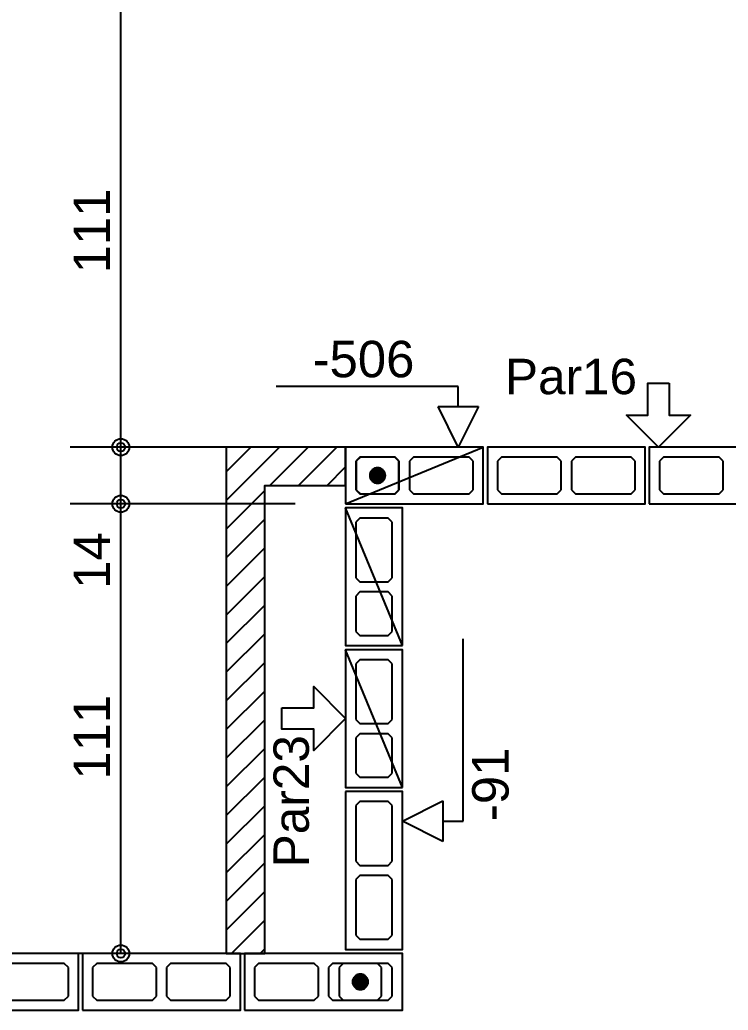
# Model space of a CAD drawing. Extents: x 0 to 119, y 0 to 84.
# Drawn here: x 22.528 to 26.028, y 39.84 to 44.73 of the extents above; entities that cross this region are included whole.
import ezdxf

# ---------------------------------------------------------------- set-up
doc = ezdxf.new("R2010")
doc.units = 0
doc.header["$MEASUREMENT"] = 0
doc.linetypes.add('ESTILO_TQS_0003', pattern=[1.5, 0.5, -0.4, 0.1, -0.5])
doc.linetypes.add('ESTILO_TQS_0005', pattern=[0.4, 0.3, -0.1])
for name, color, linetype in [('17', 90, 'CONTINUOUS'), ('18', 6, 'CONTINUOUS'), ('20', 1, 'CONTINUOUS'), ('27', 250, 'CONTINUOUS'), ('29', 9, 'CONTINUOUS'), ('3', 7, 'CONTINUOUS'), ('35', 255, 'CONTINUOUS')]:
    doc.layers.add(name, color=color, linetype=linetype)
doc.styles.add('TQS_ARIAL', font='arial.ttf')

msp = doc.modelspace()

# ---------------------------------------------------------------- linework, layer by layer
at = {"layer": '17', "color": 90, "linetype": 'Continuous'}
for p, q in [((24.1253, 40.07), (24.1053, 40.05)), ((24.1053, 40.05), (24.1053, 39.91)), ((24.2953, 40.07), (24.1253, 40.07)), ((24.3153, 40.05), (24.2953, 40.07)), ((24.3153, 39.91), (24.3153, 40.05)), ((24.1053, 39.91), (24.1253, 39.89)), ((24.2953, 39.89), (24.3153, 39.91)), ((24.1253, 39.89), (24.2953, 39.89))]:
    msp.add_line(p, q, dxfattribs=at)
for points in [[(24.2109, 39.98), (24.210897, 39.979939), (24.210888, 39.979879), (24.210872, 39.97982), (24.210851, 39.979763), (24.210825, 39.979709), (24.210792, 39.979657), (24.210755, 39.979609), (24.210713, 39.979565), (24.210667, 39.979526), (24.210617, 39.979491), (24.210564, 39.979461), (24.210508, 39.979437), (24.21045, 39.979419), (24.210391, 39.979407), (24.21033, 39.979401), (24.21027, 39.979401), (24.210209, 39.979407), (24.21015, 39.979419), (24.210092, 39.979437), (24.210036, 39.979461), (24.209983, 39.979491), (24.209933, 39.979526), (24.209887, 39.979565), (24.209845, 39.979609), (24.209808, 39.979657), (24.209775, 39.979709), (24.209749, 39.979763), (24.209728, 39.97982), (24.209712, 39.979879), (24.209703, 39.979939), (24.2097, 39.98), (24.2481, 39.98), (24.247906, 39.983824), (24.247326, 39.987609), (24.246366, 39.991316), (24.245037, 39.994907), (24.24335, 39.998344), (24.241325, 40.001594), (24.238981, 40.004622), (24.236343, 40.007397), (24.233438, 40.009891), (24.230295, 40.012079), (24.226947, 40.013937), (24.223428, 40.015447), (24.219775, 40.016593), (24.216024, 40.017364), (24.212215, 40.017751), (24.208385, 40.017751), (24.204576, 40.017364), (24.200825, 40.016593), (24.197172, 40.015447), (24.193653, 40.013937), (24.190305, 40.012079), (24.187162, 40.009891), (24.184257, 40.007397), (24.181619, 40.004622), (24.179275, 40.001594), (24.17725, 39.998344), (24.175563, 39.994907), (24.174234, 39.991316), (24.173274, 39.987609), (24.172694, 39.983824), (24.1725, 39.98), (24.2109, 39.98)], [(24.2097, 39.98), (24.209703, 39.980061), (24.209712, 39.980121), (24.209728, 39.98018), (24.209749, 39.980237), (24.209775, 39.980291), (24.209808, 39.980343), (24.209845, 39.980391), (24.209887, 39.980435), (24.209933, 39.980474), (24.209983, 39.980509), (24.210036, 39.980539), (24.210092, 39.980563), (24.21015, 39.980581), (24.210209, 39.980593), (24.21027, 39.980599), (24.21033, 39.980599), (24.210391, 39.980593), (24.21045, 39.980581), (24.210508, 39.980563), (24.210564, 39.980539), (24.210617, 39.980509), (24.210667, 39.980474), (24.210713, 39.980435), (24.210755, 39.980391), (24.210792, 39.980343), (24.210825, 39.980291), (24.210851, 39.980237), (24.210872, 39.98018), (24.210888, 39.980121), (24.210897, 39.980061), (24.2109, 39.98), (24.1725, 39.98), (24.172694, 39.976176), (24.173274, 39.972391), (24.174234, 39.968684), (24.175563, 39.965093), (24.17725, 39.961656), (24.179275, 39.958406), (24.181619, 39.955378), (24.184257, 39.952603), (24.187162, 39.950109), (24.190305, 39.947921), (24.193653, 39.946063), (24.197172, 39.944553), (24.200825, 39.943407), (24.204576, 39.942636), (24.208385, 39.942249), (24.212215, 39.942249), (24.216024, 39.942636), (24.219775, 39.943407), (24.223428, 39.944553), (24.226947, 39.946063), (24.230295, 39.947921), (24.233438, 39.950109), (24.236343, 39.952603), (24.238981, 39.955378), (24.241325, 39.958406), (24.24335, 39.961656), (24.245037, 39.965093), (24.246366, 39.968684), (24.247326, 39.972391), (24.247906, 39.976176), (24.2481, 39.98), (24.2097, 39.98)]]:
    msp.add_lwpolyline(points, dxfattribs=at)
msp.add_circle((24.2103, 39.98), 0.0372, dxfattribs=at)
for points in [[(24.2109, 39.98), (24.179275, 40.001594), (24.17725, 39.998344)], [(24.2109, 39.98), (24.181619, 40.004622), (24.179275, 40.001594)], [(24.2109, 39.98), (24.184257, 40.007397), (24.181619, 40.004622)], [(24.2109, 39.98), (24.187162, 40.009891), (24.184257, 40.007397)], [(24.2109, 39.98), (24.190305, 40.012079), (24.187162, 40.009891)], [(24.2109, 39.98), (24.193653, 40.013937), (24.190305, 40.012079)], [(24.2109, 39.98), (24.197172, 40.015447), (24.193653, 40.013937)], [(24.2109, 39.98), (24.200825, 40.016593), (24.197172, 40.015447)], [(24.2109, 39.98), (24.204576, 40.017364), (24.200825, 40.016593)], [(24.2109, 39.98), (24.208385, 40.017751), (24.204576, 40.017364)], [(24.2109, 39.98), (24.212215, 40.017751), (24.208385, 40.017751)], [(24.2481, 39.98), (24.212215, 40.017751), (24.2109, 39.98)], [(24.2481, 39.98), (24.216024, 40.017364), (24.212215, 40.017751)], [(24.2481, 39.98), (24.219775, 40.016593), (24.216024, 40.017364)], [(24.2481, 39.98), (24.223428, 40.015447), (24.219775, 40.016593)], [(24.2481, 39.98), (24.226947, 40.013937), (24.223428, 40.015447)], [(24.2481, 39.98), (24.230295, 40.012079), (24.226947, 40.013937)], [(24.2481, 39.98), (24.233438, 40.009891), (24.230295, 40.012079)], [(24.2481, 39.98), (24.236343, 40.007397), (24.233438, 40.009891)], [(24.2481, 39.98), (24.238981, 40.004622), (24.236343, 40.007397)], [(24.2481, 39.98), (24.241325, 40.001594), (24.238981, 40.004622)], [(24.2481, 39.98), (24.24335, 39.998344), (24.241325, 40.001594)], [(24.2109, 39.98), (24.172694, 39.983824), (24.1725, 39.98)], [(24.2097, 39.98), (24.1725, 39.98), (24.172694, 39.976176)], [(24.2109, 39.98), (24.173274, 39.987609), (24.172694, 39.983824)], [(24.2097, 39.98), (24.172694, 39.976176), (24.173274, 39.972391)], [(24.2109, 39.98), (24.174234, 39.991316), (24.173274, 39.987609)], [(24.2097, 39.98), (24.173274, 39.972391), (24.174234, 39.968684)], [(24.2109, 39.98), (24.175563, 39.994907), (24.174234, 39.991316)], [(24.2097, 39.98), (24.174234, 39.968684), (24.175563, 39.965093)], [(24.2109, 39.98), (24.17725, 39.998344), (24.175563, 39.994907)], [(24.2097, 39.98), (24.175563, 39.965093), (24.17725, 39.961656)], [(24.2097, 39.98), (24.17725, 39.961656), (24.179275, 39.958406)], [(24.2097, 39.98), (24.179275, 39.958406), (24.181619, 39.955378)], [(24.2097, 39.98), (24.181619, 39.955378), (24.184257, 39.952603)], [(24.2097, 39.98), (24.184257, 39.952603), (24.187162, 39.950109)], [(24.2097, 39.98), (24.187162, 39.950109), (24.190305, 39.947921)], [(24.2097, 39.98), (24.190305, 39.947921), (24.193653, 39.946063)], [(24.2097, 39.98), (24.193653, 39.946063), (24.197172, 39.944553)], [(24.2097, 39.98), (24.197172, 39.944553), (24.200825, 39.943407)], [(24.2097, 39.98), (24.200825, 39.943407), (24.204576, 39.942636)], [(24.2097, 39.98), (24.204576, 39.942636), (24.208385, 39.942249)], [(24.2097, 39.98), (24.208385, 39.942249), (24.212215, 39.942249)], [(24.209933, 39.980474), (24.209728, 39.98018), (24.2097, 39.98)], [(24.209933, 39.980474), (24.2097, 39.98), (24.2097, 39.98)], [(24.209933, 39.980474), (24.2097, 39.98), (24.2097, 39.98)], [(24.209933, 39.980474), (24.2097, 39.98), (24.2097, 39.98)], [(24.209933, 39.980474), (24.2097, 39.98), (24.2097, 39.98)], [(24.209933, 39.980474), (24.2097, 39.98), (24.2097, 39.98)], [(24.209933, 39.980474), (24.2097, 39.98), (24.2097, 39.98)], [(24.209933, 39.980474), (24.2097, 39.98), (24.2097, 39.98)], [(24.209933, 39.980474), (24.2097, 39.98), (24.2097, 39.98)], [(24.209933, 39.980474), (24.2097, 39.98), (24.2097, 39.98)], [(24.209933, 39.980474), (24.2097, 39.98), (24.2097, 39.98)], [(24.209933, 39.980474), (24.2097, 39.98), (24.2097, 39.98)], [(24.209933, 39.980474), (24.2097, 39.98), (24.2097, 39.98)], [(24.209933, 39.980474), (24.2097, 39.98), (24.2097, 39.98)], [(24.209933, 39.980474), (24.2097, 39.98), (24.2097, 39.98)], [(24.209933, 39.980474), (24.2097, 39.98), (24.2097, 39.98)], [(24.209933, 39.980474), (24.2097, 39.98), (24.2097, 39.98)], [(24.209933, 39.980474), (24.2097, 39.98), (24.2097, 39.98)], [(24.209933, 39.980474), (24.2097, 39.98), (24.2097, 39.98)], [(24.209933, 39.980474), (24.2097, 39.98), (24.2097, 39.98)], [(24.209933, 39.980474), (24.2097, 39.98), (24.2097, 39.98)], [(24.209933, 39.980474), (24.2097, 39.98), (24.2097, 39.98)], [(24.209933, 39.980474), (24.2097, 39.98), (24.2097, 39.98)], [(24.2097, 39.98), (24.212215, 39.942249), (24.2481, 39.98)], [(24.209933, 39.980474), (24.209775, 39.980291), (24.209728, 39.98018)], [(24.209933, 39.980474), (24.209808, 39.980343), (24.209775, 39.980291)], [(24.209933, 39.980474), (24.209845, 39.980391), (24.209808, 39.980343)], [(24.209933, 39.980474), (24.209887, 39.980435), (24.209845, 39.980391)], [(24.209933, 39.980474), (24.209933, 39.980474), (24.209887, 39.980435)], [(24.209933, 39.980474), (24.209887, 39.980435), (24.209887, 39.980435)], [(24.209933, 39.980474), (24.209933, 39.980474), (24.209933, 39.980474)], [(24.2109, 39.98), (24.210667, 39.979526), (24.210667, 39.979526)], [(24.2109, 39.98), (24.210667, 39.979526), (24.210667, 39.979526)], [(24.2109, 39.98), (24.210667, 39.979526), (24.210713, 39.979565)], [(24.2109, 39.98), (24.210713, 39.979565), (24.210713, 39.979565)], [(24.2109, 39.98), (24.210713, 39.979565), (24.210755, 39.979609)], [(24.2109, 39.98), (24.210755, 39.979609), (24.210792, 39.979657)], [(24.2109, 39.98), (24.210792, 39.979657), (24.210825, 39.979709)], [(24.2109, 39.98), (24.210825, 39.979709), (24.210872, 39.97982)], [(24.2109, 39.98), (24.210872, 39.97982), (24.2109, 39.98)], [(24.2109, 39.98), (24.2109, 39.98), (24.2109, 39.98)], [(24.2109, 39.98), (24.2109, 39.98), (24.2109, 39.98)], [(24.2109, 39.98), (24.2109, 39.98), (24.2109, 39.98)], [(24.2109, 39.98), (24.2109, 39.98), (24.2109, 39.98)], [(24.2109, 39.98), (24.2109, 39.98), (24.2109, 39.98)], [(24.2109, 39.98), (24.2109, 39.98), (24.2109, 39.98)], [(24.2109, 39.98), (24.2109, 39.98), (24.2109, 39.98)], [(24.2109, 39.98), (24.2109, 39.98), (24.2109, 39.98)], [(24.2109, 39.98), (24.2109, 39.98), (24.2109, 39.98)], [(24.2109, 39.98), (24.2109, 39.98), (24.2109, 39.98)], [(24.2109, 39.98), (24.2109, 39.98), (24.2109, 39.98)], [(24.2109, 39.98), (24.2109, 39.98), (24.2109, 39.98)], [(24.2109, 39.98), (24.2109, 39.98), (24.2109, 39.98)], [(24.2109, 39.98), (24.2109, 39.98), (24.2109, 39.98)], [(24.2109, 39.98), (24.2109, 39.98), (24.2109, 39.98)], [(24.2109, 39.98), (24.2109, 39.98), (24.2109, 39.98)], [(24.2109, 39.98), (24.2109, 39.98), (24.2109, 39.98)], [(24.2109, 39.98), (24.2109, 39.98), (24.2109, 39.98)], [(24.2109, 39.98), (24.2109, 39.98), (24.2109, 39.98)], [(24.2109, 39.98), (24.2109, 39.98), (24.2109, 39.98)], [(24.2109, 39.98), (24.2109, 39.98), (24.2109, 39.98)], [(24.2481, 39.98), (24.212215, 39.942249), (24.216024, 39.942636)], [(24.2481, 39.98), (24.216024, 39.942636), (24.219775, 39.943407)], [(24.2481, 39.98), (24.219775, 39.943407), (24.223428, 39.944553)], [(24.2481, 39.98), (24.223428, 39.944553), (24.226947, 39.946063)], [(24.2481, 39.98), (24.226947, 39.946063), (24.230295, 39.947921)], [(24.2481, 39.98), (24.230295, 39.947921), (24.233438, 39.950109)], [(24.2481, 39.98), (24.233438, 39.950109), (24.236343, 39.952603)], [(24.2481, 39.98), (24.236343, 39.952603), (24.238981, 39.955378)], [(24.2481, 39.98), (24.238981, 39.955378), (24.241325, 39.958406)], [(24.2481, 39.98), (24.241325, 39.958406), (24.24335, 39.961656)], [(24.2481, 39.98), (24.245037, 39.994907), (24.24335, 39.998344)], [(24.2481, 39.98), (24.24335, 39.961656), (24.245037, 39.965093)], [(24.2481, 39.98), (24.246366, 39.991316), (24.245037, 39.994907)], [(24.2481, 39.98), (24.245037, 39.965093), (24.246366, 39.968684)], [(24.2481, 39.98), (24.247326, 39.987609), (24.246366, 39.991316)], [(24.2481, 39.98), (24.246366, 39.968684), (24.247326, 39.972391)], [(24.2481, 39.98), (24.247906, 39.983824), (24.247326, 39.987609)], [(24.2481, 39.98), (24.247326, 39.972391), (24.247906, 39.976176)]]:
    msp.add_solid(points, dxfattribs=at)
at = {"layer": '18', "color": 6, "linetype": 'Continuous'}
for p, q in [((24.7178, 40.773296), (24.7178, 41.673296)), ((24.4178, 40.773296), (24.6178, 40.873296)), ((24.6178, 40.873296), (24.6178, 40.673296)), ((24.6178, 40.673296), (24.4178, 40.773296)), ((24.6178, 40.773296), (24.7178, 40.773296))]:
    msp.add_line(p, q, dxfattribs=at)
at = {"layer": '20', "color": 1, "linetype": 'Continuous'}
for p, q in [((24.694319, 42.920049), (23.794319, 42.920049)), ((24.694319, 42.820049), (24.694319, 42.920049)), ((24.694319, 42.620049), (24.594319, 42.820049)), ((24.594319, 42.820049), (24.794319, 42.820049)), ((24.794319, 42.820049), (24.694319, 42.620049))]:
    msp.add_line(p, q, dxfattribs=at)
at = {"layer": '27', "color": 250, "linetype": 'ESTILO_TQS_0005'}
for points in [[(24.1878, 42.410049), (24.2078, 42.390049), (24.3828, 42.390049), (24.4028, 42.410049), (24.4028, 42.550049), (24.3828, 42.570049), (24.2078, 42.570049), (24.1878, 42.550049), (24.1878, 42.410049)], [(24.4528, 42.410049), (24.4728, 42.390049), (24.7478, 42.390049), (24.7678, 42.410049), (24.7678, 42.550049), (24.7478, 42.570049), (24.4728, 42.570049), (24.4528, 42.550049), (24.4528, 42.410049)], [(24.8878, 42.410049), (24.9078, 42.390049), (25.1828, 42.390049), (25.2028, 42.410049), (25.2028, 42.550049), (25.1828, 42.570049), (24.9078, 42.570049), (24.8878, 42.550049), (24.8878, 42.410049)], [(25.2528, 42.410049), (25.2728, 42.390049), (25.5478, 42.390049), (25.5678, 42.410049), (25.5678, 42.550049), (25.5478, 42.570049), (25.2728, 42.570049), (25.2528, 42.550049), (25.2528, 42.410049)], [(25.6878, 42.410049), (25.7078, 42.390049), (25.9828, 42.390049), (26.0028, 42.410049), (26.0028, 42.550049), (25.9828, 42.570049), (25.7078, 42.570049), (25.6878, 42.550049), (25.6878, 42.410049)], [(24.347804, 41.955049), (24.367804, 41.975049), (24.367804, 42.250049), (24.347804, 42.270049), (24.207804, 42.270049), (24.187804, 42.250049), (24.187804, 41.975049), (24.207804, 41.955049), (24.347804, 41.955049)], [(24.347804, 41.690049), (24.367804, 41.710049), (24.367804, 41.885049), (24.347804, 41.905049), (24.207804, 41.905049), (24.187804, 41.885049), (24.187804, 41.710049), (24.207804, 41.690049), (24.347804, 41.690049)], [(24.347804, 41.255049), (24.367804, 41.275049), (24.367804, 41.550049), (24.347804, 41.570049), (24.207804, 41.570049), (24.187804, 41.550049), (24.187804, 41.275049), (24.207804, 41.255049), (24.347804, 41.255049)], [(24.347804, 40.990049), (24.367804, 41.010049), (24.367804, 41.185049), (24.347804, 41.205049), (24.207804, 41.205049), (24.187804, 41.185049), (24.187804, 41.010049), (24.207804, 40.990049), (24.347804, 40.990049)], [(24.2078, 40.87), (24.1878, 40.85), (24.1878, 40.575), (24.2078, 40.555), (24.3478, 40.555), (24.3678, 40.575), (24.3678, 40.85), (24.3478, 40.87), (24.2078, 40.87)], [(24.2078, 40.505), (24.1878, 40.485), (24.1878, 40.21), (24.2078, 40.19), (24.3478, 40.19), (24.3678, 40.21), (24.3678, 40.485), (24.3478, 40.505), (24.2078, 40.505)], [(22.4528, 39.91), (22.4728, 39.89), (22.7478, 39.89), (22.7678, 39.91), (22.7678, 40.05), (22.7478, 40.07), (22.4728, 40.07), (22.4528, 40.05), (22.4528, 39.91)], [(22.8878, 39.91), (22.9078, 39.89), (23.1828, 39.89), (23.2028, 39.91), (23.2028, 40.05), (23.1828, 40.07), (22.9078, 40.07), (22.8878, 40.05), (22.8878, 39.91)], [(23.2528, 39.91), (23.2728, 39.89), (23.5478, 39.89), (23.5678, 39.91), (23.5678, 40.05), (23.5478, 40.07), (23.2728, 40.07), (23.2528, 40.05), (23.2528, 39.91)], [(23.6878, 39.91), (23.7078, 39.89), (23.9828, 39.89), (24.0028, 39.91), (24.0028, 40.05), (23.9828, 40.07), (23.7078, 40.07), (23.6878, 40.05), (23.6878, 39.91)], [(24.0528, 39.91), (24.0728, 39.89), (24.3478, 39.89), (24.3678, 39.91), (24.3678, 40.05), (24.3478, 40.07), (24.0728, 40.07), (24.0528, 40.05), (24.0528, 39.91)]]:
    msp.add_lwpolyline(points, dxfattribs=at)
at = {"layer": '29', "color": 9, "linetype": 'Continuous'}
for p, q in [((23.547846, 42.356886), (23.811008, 42.620049)), ((23.547846, 42.498307), (23.669587, 42.620049)), ((23.762803, 42.430423), (23.952429, 42.620049)), ((23.904224, 42.430422), (24.093851, 42.620049)), ((24.045645, 42.430421), (24.1378, 42.522576)), ((23.547846, 42.215465), (23.737722, 42.405341)), ((23.547846, 42.074043), (23.737722, 42.26392)), ((23.547846, 41.932622), (23.737722, 42.122498)), ((23.547846, 41.791201), (23.737722, 41.981077)), ((23.547846, 41.649779), (23.737722, 41.839656)), ((23.547846, 41.508358), (23.737722, 41.698234)), ((23.547846, 41.366937), (23.737722, 41.556813)), ((23.547846, 41.225515), (23.737722, 41.415391)), ((23.547846, 41.084094), (23.737722, 41.27397)), ((23.547846, 40.942673), (23.737722, 41.132549)), ((23.547846, 40.801251), (23.737722, 40.991127)), ((23.547846, 40.65983), (23.737722, 40.849706)), ((23.547846, 40.518408), (23.737722, 40.708285)), ((23.547846, 40.376987), (23.737722, 40.566863)), ((23.547846, 40.235566), (23.737722, 40.425442)), ((23.573701, 40.12), (23.737722, 40.284021)), ((23.715123, 40.12), (23.737722, 40.142599))]:
    msp.add_line(p, q, dxfattribs=at)
msp.add_lwpolyline([(24.1378, 42.620049), (23.547846, 42.620049), (23.547846, 40.12), (23.737722, 40.12), (23.737722, 42.430423), (24.1378, 42.430421), (24.1378, 42.620049)], dxfattribs=at)
at = {"layer": '3', "color": 7, "linetype": 'Continuous'}
for p, q in [((24.1378, 42.340049), (24.8178, 42.620049)), ((24.2103, 42.570048), (24.1903, 42.550049)), ((24.1903, 42.550049), (24.1903, 42.410048)), ((24.3803, 42.570049), (24.2103, 42.570048)), ((24.4003, 42.550049), (24.3803, 42.570049)), ((24.4003, 42.410048), (24.4003, 42.550049)), ((24.1903, 42.410048), (24.2103, 42.390048)), ((24.3803, 42.390049), (24.4003, 42.410048)), ((24.2103, 42.390048), (24.3803, 42.390049)), ((24.417804, 41.640049), (24.137804, 42.320049)), ((24.417804, 40.940049), (24.137804, 41.620049))]:
    msp.add_line(p, q, dxfattribs=at)
for points in [[(25.736161, 42.935996), (25.736161, 42.778022), (25.841477, 42.778022), (25.683503, 42.620048), (25.525529, 42.778022), (25.630845, 42.778022), (25.630845, 42.935996), (25.736161, 42.935996)], [(24.1378, 42.340049), (24.8178, 42.340049), (24.8178, 42.620049), (24.1378, 42.620049), (24.1378, 42.340049)], [(24.8378, 42.340049), (25.6178, 42.340049), (25.6178, 42.620049), (24.8378, 42.620049), (24.8378, 42.340049)], [(25.6378, 42.340049), (26.4178, 42.340049), (26.4178, 42.620049), (25.6378, 42.620049), (25.6378, 42.340049)], [(24.2959, 42.480049), (24.295897, 42.479988), (24.295888, 42.479928), (24.295872, 42.479869), (24.295851, 42.479812), (24.295825, 42.479757), (24.295792, 42.479706), (24.295755, 42.479658), (24.295713, 42.479614), (24.295667, 42.479574), (24.295617, 42.479539), (24.295564, 42.47951), (24.295508, 42.479486), (24.29545, 42.479468), (24.295391, 42.479455), (24.29533, 42.479449), (24.29527, 42.479449), (24.295209, 42.479455), (24.29515, 42.479468), (24.295092, 42.479486), (24.295036, 42.47951), (24.294983, 42.479539), (24.294933, 42.479574), (24.294887, 42.479614), (24.294845, 42.479658), (24.294808, 42.479706), (24.294775, 42.479757), (24.294749, 42.479812), (24.294728, 42.479869), (24.294712, 42.479928), (24.294703, 42.479988), (24.2947, 42.480049), (24.3331, 42.480049), (24.332906, 42.483873), (24.332326, 42.487658), (24.331366, 42.491364), (24.330037, 42.494955), (24.32835, 42.498393), (24.326325, 42.501642), (24.323981, 42.50467), (24.321343, 42.507446), (24.318438, 42.50994), (24.315295, 42.512127), (24.311947, 42.513986), (24.308428, 42.515496), (24.304775, 42.516642), (24.301024, 42.517413), (24.297215, 42.5178), (24.293385, 42.5178), (24.289576, 42.517413), (24.285825, 42.516642), (24.282172, 42.515496), (24.278653, 42.513986), (24.275305, 42.512127), (24.272162, 42.50994), (24.269257, 42.507446), (24.266619, 42.50467), (24.264275, 42.501642), (24.26225, 42.498393), (24.260563, 42.494955), (24.259234, 42.491364), (24.258274, 42.487658), (24.257694, 42.483873), (24.2575, 42.480048), (24.2959, 42.480049)], [(24.2947, 42.480049), (24.294703, 42.480109), (24.294712, 42.480169), (24.294728, 42.480228), (24.294749, 42.480285), (24.294775, 42.48034), (24.294808, 42.480391), (24.294845, 42.480439), (24.294887, 42.480483), (24.294933, 42.480523), (24.294983, 42.480558), (24.295036, 42.480587), (24.295092, 42.480611), (24.29515, 42.480629), (24.295209, 42.480642), (24.29527, 42.480648), (24.29533, 42.480648), (24.295391, 42.480642), (24.29545, 42.480629), (24.295508, 42.480611), (24.295564, 42.480587), (24.295617, 42.480558), (24.295667, 42.480523), (24.295713, 42.480483), (24.295755, 42.480439), (24.295792, 42.480391), (24.295825, 42.48034), (24.295851, 42.480285), (24.295872, 42.480228), (24.295888, 42.480169), (24.295897, 42.480109), (24.2959, 42.480049), (24.2575, 42.480048), (24.257694, 42.476224), (24.258274, 42.472439), (24.259234, 42.468733), (24.260563, 42.465142), (24.26225, 42.461704), (24.264275, 42.458455), (24.266619, 42.455427), (24.269257, 42.452651), (24.272162, 42.450157), (24.275305, 42.44797), (24.278653, 42.446111), (24.282172, 42.444601), (24.285825, 42.443455), (24.289576, 42.442684), (24.293385, 42.442297), (24.297215, 42.442297), (24.301024, 42.442684), (24.304775, 42.443455), (24.308428, 42.444601), (24.311947, 42.446111), (24.315295, 42.44797), (24.318438, 42.450157), (24.321343, 42.452651), (24.323981, 42.455427), (24.326325, 42.458455), (24.32835, 42.461704), (24.330037, 42.465142), (24.331366, 42.468733), (24.332326, 42.472439), (24.332906, 42.476224), (24.3331, 42.480049), (24.2947, 42.480049)], [(24.417804, 41.640049), (24.417804, 42.320049), (24.137804, 42.320049), (24.137804, 41.640049), (24.417804, 41.640049)], [(24.417804, 40.940049), (24.417804, 41.620049), (24.137804, 41.620049), (24.137804, 40.940049), (24.417804, 40.940049)], [(23.821856, 41.332706), (23.97983, 41.332706), (23.97983, 41.438022), (24.137804, 41.280049), (23.97983, 41.122075), (23.97983, 41.227391), (23.821856, 41.227391), (23.821856, 41.332706)], [(24.1378, 40.92), (24.1378, 40.14), (24.4178, 40.14), (24.4178, 40.92), (24.1378, 40.92)], [(22.0378, 39.84), (22.8178, 39.84), (22.8178, 40.12), (22.0378, 40.12), (22.0378, 39.84)], [(22.8378, 39.84), (23.6178, 39.84), (23.6178, 40.12), (22.8378, 40.12), (22.8378, 39.84)], [(23.6378, 39.84), (24.4178, 39.84), (24.4178, 40.12), (23.6378, 40.12), (23.6378, 39.84)]]:
    msp.add_lwpolyline(points, dxfattribs=at)
msp.add_circle((24.2953, 42.480049), 0.0372, dxfattribs=at)
for points in [[(24.2959, 42.480049), (24.260563, 42.494955), (24.259234, 42.491364)], [(24.2959, 42.480049), (24.26225, 42.498393), (24.260563, 42.494955)], [(24.2959, 42.480049), (24.264275, 42.501642), (24.26225, 42.498393)], [(24.2959, 42.480049), (24.266619, 42.50467), (24.264275, 42.501642)], [(24.2959, 42.480049), (24.269257, 42.507446), (24.266619, 42.50467)], [(24.2959, 42.480049), (24.272162, 42.50994), (24.269257, 42.507446)], [(24.2959, 42.480049), (24.275305, 42.512127), (24.272162, 42.50994)], [(24.2959, 42.480049), (24.278653, 42.513986), (24.275305, 42.512127)], [(24.2959, 42.480049), (24.282172, 42.515496), (24.278653, 42.513986)], [(24.2959, 42.480049), (24.285825, 42.516642), (24.282172, 42.515496)], [(24.2959, 42.480049), (24.289576, 42.517413), (24.285825, 42.516642)], [(24.2959, 42.480049), (24.293385, 42.5178), (24.289576, 42.517413)], [(24.2959, 42.480049), (24.297215, 42.5178), (24.293385, 42.5178)], [(24.3331, 42.480049), (24.297215, 42.5178), (24.2959, 42.480049)], [(24.3331, 42.480049), (24.301024, 42.517413), (24.297215, 42.5178)], [(24.3331, 42.480049), (24.304775, 42.516642), (24.301024, 42.517413)], [(24.3331, 42.480049), (24.308428, 42.515496), (24.304775, 42.516642)], [(24.3331, 42.480049), (24.311947, 42.513986), (24.308428, 42.515496)], [(24.3331, 42.480049), (24.315295, 42.512127), (24.311947, 42.513986)], [(24.3331, 42.480049), (24.318438, 42.50994), (24.315295, 42.512127)], [(24.3331, 42.480049), (24.321343, 42.507446), (24.318438, 42.50994)], [(24.3331, 42.480049), (24.323981, 42.50467), (24.321343, 42.507446)], [(24.3331, 42.480049), (24.326325, 42.501642), (24.323981, 42.50467)], [(24.3331, 42.480049), (24.32835, 42.498393), (24.326325, 42.501642)], [(24.3331, 42.480049), (24.330037, 42.494955), (24.32835, 42.498393)], [(24.3331, 42.480049), (24.331366, 42.491364), (24.330037, 42.494955)], [(24.2959, 42.480049), (24.257694, 42.483873), (24.2575, 42.480048)], [(24.2947, 42.480049), (24.2575, 42.480048), (24.257694, 42.476224)], [(24.2959, 42.480049), (24.258274, 42.487658), (24.257694, 42.483873)], [(24.2947, 42.480049), (24.257694, 42.476224), (24.258274, 42.472439)], [(24.2959, 42.480049), (24.259234, 42.491364), (24.258274, 42.487658)], [(24.2947, 42.480049), (24.258274, 42.472439), (24.259234, 42.468733)], [(24.2947, 42.480049), (24.259234, 42.468733), (24.260563, 42.465142)], [(24.2947, 42.480049), (24.260563, 42.465142), (24.26225, 42.461704)], [(24.2947, 42.480049), (24.26225, 42.461704), (24.264275, 42.458455)], [(24.2947, 42.480049), (24.264275, 42.458455), (24.266619, 42.455427)], [(24.2947, 42.480049), (24.266619, 42.455427), (24.269257, 42.452651)], [(24.2947, 42.480049), (24.269257, 42.452651), (24.272162, 42.450157)], [(24.2947, 42.480049), (24.272162, 42.450157), (24.275305, 42.44797)], [(24.2947, 42.480049), (24.275305, 42.44797), (24.278653, 42.446111)], [(24.2947, 42.480049), (24.278653, 42.446111), (24.282172, 42.444601)], [(24.2947, 42.480049), (24.282172, 42.444601), (24.285825, 42.443455)], [(24.2947, 42.480049), (24.285825, 42.443455), (24.289576, 42.442684)], [(24.2947, 42.480049), (24.289576, 42.442684), (24.293385, 42.442297)], [(24.2947, 42.480049), (24.293385, 42.442297), (24.297215, 42.442297)], [(24.294933, 42.480523), (24.294728, 42.480228), (24.2947, 42.480049)], [(24.294933, 42.480523), (24.2947, 42.480049), (24.2947, 42.480049)], [(24.294933, 42.480523), (24.2947, 42.480049), (24.2947, 42.480049)], [(24.294933, 42.480523), (24.2947, 42.480049), (24.2947, 42.480049)], [(24.294933, 42.480523), (24.2947, 42.480049), (24.2947, 42.480049)], [(24.294933, 42.480523), (24.2947, 42.480049), (24.2947, 42.480049)], [(24.294933, 42.480523), (24.2947, 42.480049), (24.2947, 42.480049)], [(24.294933, 42.480523), (24.2947, 42.480049), (24.2947, 42.480049)], [(24.294933, 42.480523), (24.2947, 42.480049), (24.2947, 42.480049)], [(24.294933, 42.480523), (24.2947, 42.480049), (24.2947, 42.480049)], [(24.294933, 42.480523), (24.2947, 42.480049), (24.2947, 42.480049)], [(24.294933, 42.480523), (24.2947, 42.480049), (24.2947, 42.480049)], [(24.294933, 42.480523), (24.2947, 42.480049), (24.2947, 42.480049)], [(24.294933, 42.480523), (24.2947, 42.480049), (24.2947, 42.480049)], [(24.294933, 42.480523), (24.2947, 42.480049), (24.2947, 42.480049)], [(24.294933, 42.480523), (24.2947, 42.480049), (24.2947, 42.480049)], [(24.294933, 42.480523), (24.2947, 42.480049), (24.2947, 42.480049)], [(24.294933, 42.480523), (24.2947, 42.480049), (24.2947, 42.480049)], [(24.294933, 42.480523), (24.2947, 42.480049), (24.2947, 42.480049)], [(24.294933, 42.480523), (24.2947, 42.480049), (24.2947, 42.480049)], [(24.294933, 42.480523), (24.2947, 42.480049), (24.2947, 42.480049)], [(24.294933, 42.480523), (24.2947, 42.480049), (24.2947, 42.480049)], [(24.294933, 42.480523), (24.2947, 42.480049), (24.2947, 42.480049)], [(24.2947, 42.480049), (24.297215, 42.442297), (24.3331, 42.480049)], [(24.294933, 42.480523), (24.294775, 42.48034), (24.294728, 42.480228)], [(24.294933, 42.480523), (24.294808, 42.480391), (24.294775, 42.48034)], [(24.294933, 42.480523), (24.294845, 42.480439), (24.294808, 42.480391)], [(24.294933, 42.480523), (24.294887, 42.480483), (24.294845, 42.480439)], [(24.294933, 42.480523), (24.294933, 42.480523), (24.294887, 42.480483)], [(24.294933, 42.480523), (24.294887, 42.480483), (24.294887, 42.480483)], [(24.294933, 42.480523), (24.294933, 42.480523), (24.294933, 42.480523)], [(24.2959, 42.480049), (24.295667, 42.479574), (24.295667, 42.479574)], [(24.2959, 42.480049), (24.295667, 42.479574), (24.295667, 42.479574)], [(24.2959, 42.480049), (24.295667, 42.479574), (24.295713, 42.479614)], [(24.2959, 42.480049), (24.295713, 42.479614), (24.295713, 42.479614)], [(24.2959, 42.480049), (24.295713, 42.479614), (24.295755, 42.479658)], [(24.2959, 42.480049), (24.295755, 42.479658), (24.295792, 42.479706)], [(24.2959, 42.480049), (24.295792, 42.479706), (24.295825, 42.479757)], [(24.2959, 42.480049), (24.295825, 42.479757), (24.295872, 42.479869)], [(24.2959, 42.480049), (24.295872, 42.479869), (24.2959, 42.480049)], [(24.2959, 42.480049), (24.2959, 42.480049), (24.2959, 42.480049)], [(24.2959, 42.480049), (24.2959, 42.480049), (24.2959, 42.480049)], [(24.2959, 42.480049), (24.2959, 42.480049), (24.2959, 42.480049)], [(24.2959, 42.480049), (24.2959, 42.480049), (24.2959, 42.480049)], [(24.2959, 42.480049), (24.2959, 42.480049), (24.2959, 42.480049)], [(24.2959, 42.480049), (24.2959, 42.480049), (24.2959, 42.480049)], [(24.2959, 42.480049), (24.2959, 42.480049), (24.2959, 42.480049)], [(24.2959, 42.480049), (24.2959, 42.480049), (24.2959, 42.480049)], [(24.2959, 42.480049), (24.2959, 42.480049), (24.2959, 42.480049)], [(24.2959, 42.480049), (24.2959, 42.480049), (24.2959, 42.480049)], [(24.2959, 42.480049), (24.2959, 42.480049), (24.2959, 42.480049)], [(24.2959, 42.480049), (24.2959, 42.480049), (24.2959, 42.480049)], [(24.2959, 42.480049), (24.2959, 42.480049), (24.2959, 42.480049)], [(24.2959, 42.480049), (24.2959, 42.480049), (24.2959, 42.480049)], [(24.2959, 42.480049), (24.2959, 42.480049), (24.2959, 42.480049)], [(24.2959, 42.480049), (24.2959, 42.480049), (24.2959, 42.480049)], [(24.2959, 42.480049), (24.2959, 42.480049), (24.2959, 42.480049)], [(24.2959, 42.480049), (24.2959, 42.480049), (24.2959, 42.480049)], [(24.2959, 42.480049), (24.2959, 42.480049), (24.2959, 42.480049)], [(24.2959, 42.480049), (24.2959, 42.480049), (24.2959, 42.480049)], [(24.2959, 42.480049), (24.2959, 42.480049), (24.2959, 42.480049)], [(24.3331, 42.480049), (24.297215, 42.442297), (24.301024, 42.442684)], [(24.3331, 42.480049), (24.301024, 42.442684), (24.304775, 42.443455)], [(24.3331, 42.480049), (24.304775, 42.443455), (24.308428, 42.444601)], [(24.3331, 42.480049), (24.308428, 42.444601), (24.311947, 42.446111)], [(24.3331, 42.480049), (24.311947, 42.446111), (24.315295, 42.44797)], [(24.3331, 42.480049), (24.315295, 42.44797), (24.318438, 42.450157)], [(24.3331, 42.480049), (24.318438, 42.450157), (24.321343, 42.452651)], [(24.3331, 42.480049), (24.321343, 42.452651), (24.323981, 42.455427)], [(24.3331, 42.480049), (24.323981, 42.455427), (24.326325, 42.458455)], [(24.3331, 42.480049), (24.326325, 42.458455), (24.32835, 42.461704)], [(24.3331, 42.480049), (24.32835, 42.461704), (24.330037, 42.465142)], [(24.3331, 42.480049), (24.330037, 42.465142), (24.331366, 42.468733)], [(24.3331, 42.480049), (24.332326, 42.487658), (24.331366, 42.491364)], [(24.3331, 42.480049), (24.331366, 42.468733), (24.332326, 42.472439)], [(24.3331, 42.480049), (24.332906, 42.483873), (24.332326, 42.487658)], [(24.3331, 42.480049), (24.332326, 42.472439), (24.332906, 42.476224)]]:
    msp.add_solid(points, dxfattribs=at)
at = {"layer": '35', "color": 255, "linetype": 'Continuous'}
for p, q in [((23.027195, 42.620049), (23.027195, 44.84)), ((23.8878, 42.620049), (22.777195, 42.620049)), ((23.8878, 42.620049), (22.777195, 42.620049)), ((23.027195, 42.340049), (23.027195, 42.620049)), ((24.1378, 42.620049), (24.1378, 42.620049)), ((24.1378, 42.620049), (24.1378, 42.620049)), ((23.8878, 42.340049), (22.777195, 42.340049)), ((23.8878, 42.340049), (22.777195, 42.340049)), ((23.027195, 40.12), (23.027195, 42.340049)), ((24.1378, 42.340049), (24.1378, 42.340049)), ((24.1378, 42.340049), (24.1378, 42.340049)), ((22.9778, 40.12), (22.777195, 40.12)), ((23.2278, 40.12), (23.2278, 40.12)), ((24.1378, 39.84), (24.1378, 39.84)), ((24.1378, 39.84), (24.1378, 39.84)), ((24.4178, 39.84), (24.4178, 39.84)), ((24.4178, 39.84), (24.4178, 39.84))]:
    msp.add_line(p, q, dxfattribs=at)
for centre, radius in [((23.027195, 42.620049), 0.041625), ((23.027195, 42.620049), 0.041625), ((23.027195, 42.620049), 0.02075), ((23.027195, 42.620049), 0.02075), ((23.027195, 42.340049), 0.041625), ((23.027195, 42.340049), 0.041625), ((23.027195, 42.340049), 0.02075), ((23.027195, 42.340049), 0.02075), ((23.027195, 40.12), 0.041625), ((23.027195, 40.12), 0.02075)]:
    msp.add_circle(centre, radius, dxfattribs=at)

# ---------------------------------------------------------------- texts
at = {"layer": '18', "color": 6, "linetype": 'ESTILO_TQS_0003', "style": 'TQS_ARIAL'}
msp.add_text('-91', height=0.18, rotation=90, dxfattribs=at).set_placement((24.9428, 40.773296))
at = {"layer": '20', "color": 1, "linetype": 'ESTILO_TQS_0003', "style": 'TQS_ARIAL'}
msp.add_text('-506', height=0.18, dxfattribs=at).set_placement((23.974319, 42.965049))
at = {"layer": '3', "color": 7, "linetype": 'Continuous', "style": 'TQS_ARIAL'}
msp.add_text('Par16', height=0.175, dxfattribs=at).set_placement((24.925211, 42.881494))
msp.add_text('Par23', height=0.175, rotation=90, dxfattribs=at).set_placement((23.956056, 40.545863))
at = {"layer": '35', "color": 255, "linetype": 'Continuous', "style": 'TQS_ARIAL'}
for s, p in [('111', (22.973195, 43.478024)), ('14', (22.973195, 41.920049)), ('111', (22.973195, 40.978024))]:
    msp.add_text(s, height=0.18, rotation=90, dxfattribs=at).set_placement(p)

doc.saveas('drawing.dxf')
